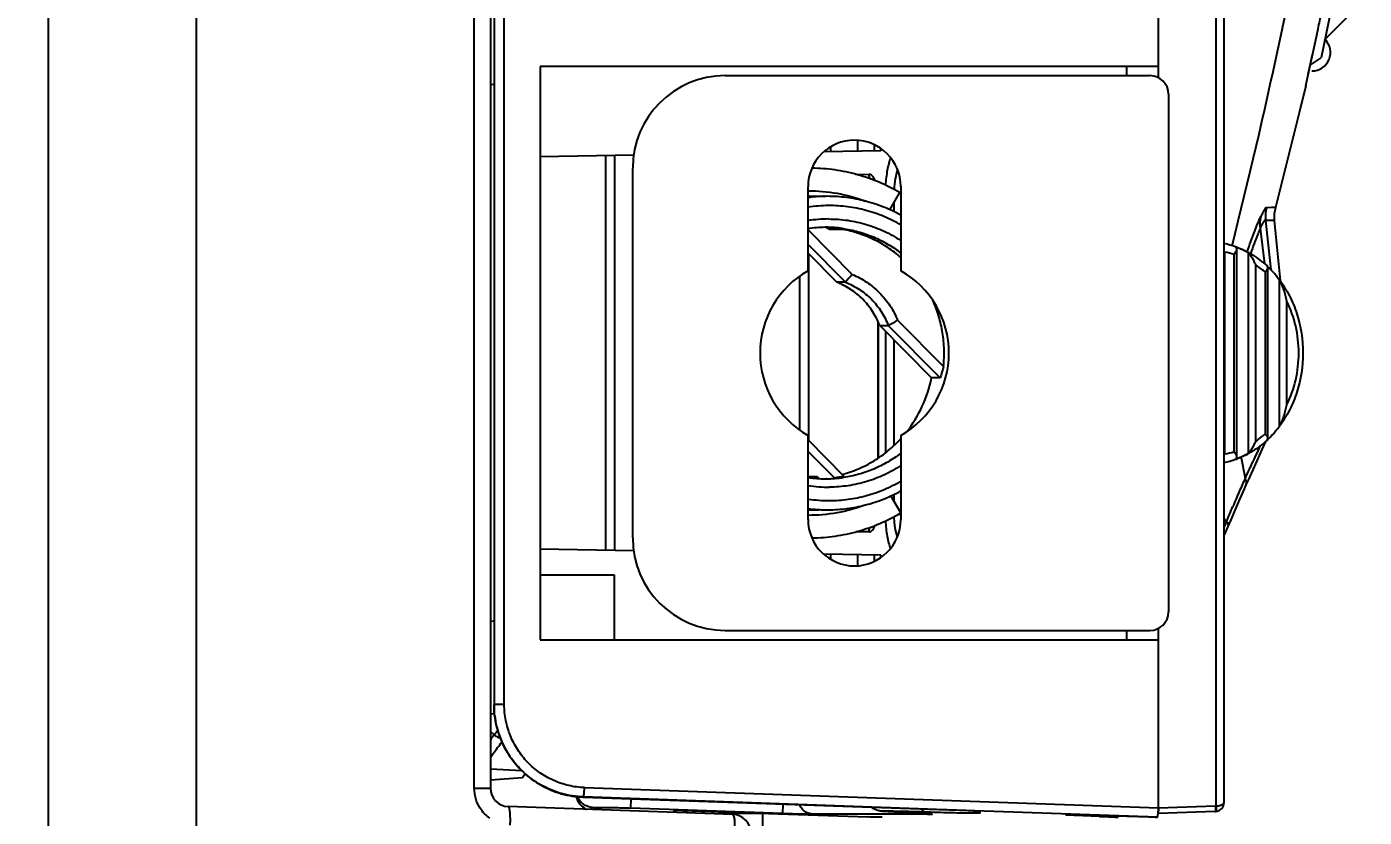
# Model space of a CAD drawing. Header units: millimetres. Extents: x -73584 to -37571, y -61249 to -50748.
# Drawn here: x -48306.7 to -48234.3, y -52777.8 to -52735.1 of the extents above; entities that cross this region are included whole.
import ezdxf

# ---------------------------------------------------------------- set-up
doc = ezdxf.new("R2010")
doc.units = ezdxf.units.MM
doc.header["$LTSCALE"] = 200
doc.header["$PDSIZE"] = -1
doc.layers.add('DIM', color=3, linetype='Continuous')
doc.layers.add('SOLID_1', color=7, linetype='Continuous')
doc.styles.add('TSSD_Dimension', font='tssdeng.shx', dxfattribs={"width": 0.7, "bigfont": 'hztxt.shx'})
doc.dimstyles.new('TSSD_20_20', dxfattribs={"dimtxt": 60, "dimasz": 20, "dimexe": 20, "dimexo": 50, "dimgap": 20, "dimtad": 1, "dimdec": 0, "dimzin": 0, "dimdsep": 46, "dimtxsty": 'TSSD_Dimension', "dimblk": 'ARCHTICK', "dimcen": 0, "dimdle": 20, "dimclrt": 7, "dimadec": 0, "dimazin": 0, "dimtfac": 1, "dimtdec": 0, "dimtix": 1, "dimtmove": 2, "dimatfit": 3, "dimfxl": 1, "dimtolj": 1, "dimtzin": 0, "dimarcsym": 0})

# ---------------------------------------------------------------- blocks, each defined once
blk = doc.blocks.new('5569')
at = {"color": 7, "linetype": 'Continuous'}
for p, q in [((-46074.839, -55187.216), (-46074.839, -54684.316)), ((-46066.839, -55184.216), (-46066.839, -54684.316)), ((-46003.828, -55049.612), (-46005.982, -55060.297)), ((-46051.808, -55099.794), (-46051.808, -55052.739)), ((-46050.939, -55052.739), (-46050.939, -55099.794)), ((-46006.155, -55058.73), (-46006.132, -55058.623)), ((-46006.303, -55059.416), (-46006.155, -55058.73)), ((-46006.687, -55061.183), (-46006.455, -55060.116)), ((-46006.584, -55060.709), (-46006.303, -55059.416)), ((-46006.823, -55061.81), (-46006.584, -55060.709)), ((-46006.58, -55060.694), (-46005.982, -55060.297)), ((-46050.739, -55061.763), (-46050.939, -55061.745)), ((-46008.467, -55068.399), (-46008.944, -55068.406)), ((-46008.465, -55068.399), (-46008.678, -55068.402)), ((-46009.294, -55069.536), (-46009.055, -55071.444)), ((-46008.522, -55069.09), (-46008.997, -55069.091)), ((-46008.997, -55069.09), (-46008.704, -55071.771)), ((-46008.522, -55069.09), (-46008.214, -55072.35)), ((-46009.003, -55081.044), (-46009.194, -55081.478)), ((-46010.333, -55081.846), (-46010.098, -55083.032)), ((-46011.239, -55085.209), (-46011.108, -55085.368)), ((-46011.108, -55085.368), (-46011.239, -55085.672)), ((-46011.108, -55085.368), (-46011.238, -55085.672)), ((-46011.039, -55085.638), (-46011.239, -55086.103)), ((-46011.196, -55086.004), (-46011.239, -55086.103)), ((-46050.739, -55090.77), (-46050.939, -55090.788)), ((-46050.739, -55095.231), (-46050.739, -55095.776)), ((-46050.739, -55095.776), (-46050.939, -55095.794)), ((-46050.725, -55096.917), (-46050.939, -55096.729)), ((-46050.725, -55096.917), (-46050.535, -55096.664)), ((-46050.939, -55098.752), (-46049.231, -55098.846)), ((-46049.053, -55099.02), (-46049.204, -55099.237)), ((-46051.808, -55099.794), (-46050.939, -55099.794)), ((-46049.205, -55099.236), (-46050.939, -55099.367)), ((-46037.821, -55101.218), (-46049.974, -55100.793)), ((-46036.201, -55113.287), (-46036.201, -55101.156))]:
    blk.add_line(p, q, dxfattribs=at)
for points in [[(-46006.823, -55061.81), (-46007.175, -55063.27), (-46008.465, -55068.399)], [(-46008.467, -55068.399), (-46008.524, -55068.74), (-46008.522, -55069.09)], [(-46009.002, -55081.044), (-46009.194, -55081.477), (-46009.542, -55082.253)], [(-46009.541, -55082.252), (-46009.925, -55083.099), (-46010.061, -55083.396)], [(-46010.061, -55083.396), (-46010.212, -55083.73), (-46010.425, -55084.216), (-46010.646, -55084.732), (-46010.878, -55085.278), (-46011.033, -55085.64)]]:
    blk.add_lwpolyline(points, dxfattribs=at)
for centre, radius, start, end in [((-46328.691, -54990.447), 327.797, 345.87098, 349.73282), ((-46006.989, -55068.901), 2.017, 165.79562, 185.40349), ((-46124.685, -55028.071), 127.086, 334.75947, 335.25602), ((-46121.443, -55029.602), 123.501, 334.36546, 334.76044), ((-45972.658, -55100.116), 41.154, 155.47291, 156.58418), ((-45941.097, -55113.845), 75.571, 156.54155, 156.86612), ((-46201.773, -55003.722), 207.411, 336.81863, 337.06182), ((-45856.537, -55149.972), 167.525, 156.86627, 157.01625), ((-45934.985, -55184.507), 145.147, 142.88217, 143.02239), ((-46049.939, -55099.794), 1, 180, 268), ((-46037.839, -55102.218), 1, 0, 88.9997)]:
    blk.add_arc(centre, radius, start, end, dxfattribs=at)
for points, knots in [([(-46006.132, -55058.623), (-46006.069, -55058.333), (-46005.799, -55057.082), (-46005.531, -55055.831), (-46005.325, -55054.87)], [0, 0, 0, 0, 0.231612, 1, 1, 1, 1]), ([(-46008.944, -55068.405), (-46008.964, -55068.406), (-46009.014, -55068.449), (-46009.079, -55068.542), (-46009.165, -55068.696), (-46009.224, -55068.819), (-46009.257, -55068.89)], [0, 0, 0, 0, 0.105327, 0.301417, 0.598739, 1, 1, 1, 1]), ([(-46009.991, -55070.79), (-46009.859, -55070.416), (-46009.628, -55069.777), (-46009.375, -55069.147), (-46009.257, -55068.89)], [0, 0, 0, 0, 0.584772, 1, 1, 1, 1]), ([(-46009.294, -55069.535), (-46009.332, -55069.621), (-46009.519, -55070.065), (-46009.681, -55070.519), (-46009.808, -55070.885)], [0, 0, 0, 0, 0.195069, 1, 1, 1, 1]), ([(-46008.997, -55069.09), (-46009.013, -55069.083), (-46009.05, -55069.099), (-46009.083, -55069.136), (-46009.137, -55069.21), (-46009.208, -55069.344), (-46009.263, -55069.465), (-46009.293, -55069.535)], [0, 0, 0, 0, 0.095832, 0.175569, 0.282535, 0.582962, 1, 1, 1, 1]), ([(-46010.061, -55083.395), (-46010.048, -55083.369), (-46010.015, -55083.247), (-46010.053, -55083.116), (-46010.098, -55083.032)], [0, 0, 0, 0, 0.231501, 1, 1, 1, 1]), ([(-46011.108, -55085.368), (-46011.073, -55085.41), (-46011.02, -55085.495), (-46011.022, -55085.599), (-46011.038, -55085.638)], [0, 0, 0, 0, 0.562735, 1, 1, 1, 1]), ([(-46050.382, -55097.112), (-46050.413, -55097.103), (-46050.537, -55097.055), (-46050.65, -55096.982), (-46050.725, -55096.917)], [0, 0, 0, 0, 0.24679, 1, 1, 1, 1]), ([(-46050.939, -55098.13), (-46050.887, -55098.06), (-46050.677, -55097.779), (-46050.468, -55097.496), (-46050.311, -55097.284)], [0, 0, 0, 0, 0.24771, 1, 1, 1, 1]), ([(-46049.974, -55100.793), (-46049.963, -55100.794), (-46049.942, -55100.823), (-46049.912, -55100.917), (-46049.883, -55101.127), (-46049.872, -55101.434), (-46049.874, -55101.67), (-46049.878, -55101.793)], [0, 0, 0, 0, 0.029803, 0.089425, 0.306856, 0.637343, 1, 1, 1, 1]), ([(-46037.708, -55102.218), (-46037.704, -55102.09), (-46037.703, -55101.854), (-46037.712, -55101.548), (-46037.739, -55101.34), (-46037.783, -55101.246), (-46037.81, -55101.218), (-46037.821, -55101.218)], [0, 0, 0, 0, 0.371429, 0.687647, 0.902486, 0.965881, 1, 1, 1, 1])]:
    blk.add_open_spline(points, degree=3, knots=knots, dxfattribs=at)
for points in [[(-46009.257, -55068.89), (-46009.306, -55069.1), (-46009.319, -55069.321), (-46009.293, -55069.535)], [(-46051.492, -55100.873), (-46051.695, -55100.558), (-46051.805, -55100.169), (-46051.808, -55099.794)], [(-46050.964, -55101.426), (-46051.172, -55101.279), (-46051.354, -55101.087), (-46051.492, -55100.873)]]:
    blk.add_open_spline(points, degree=3, dxfattribs=at)
at = {"layer": 'SOLID_1', "color": 7, "linetype": 'Continuous'}
for p, q in [((-46014.793, -55061.37), (-46014.793, -55051.667)), ((-46011.686, -55051.777), (-46011.686, -55100.755)), ((-46011.239, -55100.554), (-46011.239, -55051.979)), ((-46003.657, -55057.181), (-46005.779, -55059.302)), ((-46050.739, -55057.259), (-46050.739, -55095.274)), ((-46050.186, -55095.268), (-46050.186, -55057.264)), ((-46014.793, -55060.766), (-46048.239, -55060.766)), ((-46048.239, -55060.766), (-46048.239, -55091.766)), ((-46016.527, -55060.766), (-46016.527, -55061.266)), ((-46038.236, -55061.266), (-46015.249, -55061.266)), ((-46014.248, -55062.266), (-46014.235, -55062.266)), ((-46014.248, -55062.266), (-46014.248, -55090.267)), ((-46014.235, -55090.266), (-46014.235, -55062.266)), ((-46032.541, -55065.127), (-46032.541, -55065.379)), ((-46031.064, -55065.353), (-46031.064, -55064.768)), ((-46030.168, -55065.001), (-46030.168, -55065.338)), ((-46043.18, -55065.565), (-46048.239, -55065.653)), ((-46044.703, -55065.591), (-46044.703, -55086.942)), ((-46044.203, -55086.95), (-46044.203, -55065.583)), ((-46029.819, -55065.331), (-46032.899, -55065.385)), ((-46029.819, -55065.331), (-46029.819, -55065.198)), ((-46043.236, -55086.266), (-46043.236, -55066.266)), ((-46031.16, -55066.603), (-46030.451, -55066.6)), ((-46033.749, -55071.817), (-46033.749, -55067.267)), ((-46028.729, -55067.267), (-46028.729, -55071.816)), ((-46033.663, -55067.792), (-46033.636, -55067.792)), ((-46033.489, -55067.792), (-46033.463, -55067.792)), ((-46033.489, -55067.792), (-46033.485, -55067.814)), ((-46032.699, -55067.792), (-46032.725, -55067.792)), ((-46029.317, -55068.522), (-46028.791, -55067.591)), ((-46028.729, -55067.592), (-46028.791, -55067.593)), ((-46029.095, -55068.628), (-46029.095, -55068.129)), ((-46032.818, -55069.467), (-46032.779, -55069.467)), ((-46032.818, -55069.468), (-46032.8, -55069.467)), ((-46032.609, -55069.566), (-46032.752, -55069.469)), ((-46033.749, -55069.602), (-46031.36, -55072.012)), ((-46032.609, -55069.566), (-46031.879, -55069.564)), ((-46031.722, -55072.439), (-46033.749, -55070.394)), ((-46033.749, -55070.865), (-46032.189, -55072.439)), ((-46033.703, -55081.013), (-46033.703, -55070.911)), ((-46011.208, -55081.718), (-46011.208, -55070.815)), ((-46010.704, -55070.93), (-46010.704, -55081.603)), ((-46010.567, -55070.641), (-46010.567, -55081.892)), ((-46009.944, -55070.826), (-46009.944, -55081.707)), ((-46009.529, -55081.041), (-46009.529, -55071.492)), ((-46008.888, -55071.649), (-46008.888, -55080.884)), ((-46008.858, -55071.614), (-46008.85, -55071.621)), ((-46008.858, -55071.614), (-46008.85, -55071.621)), ((-46034.203, -55072.106), (-46034.203, -55080.428)), ((-46009.025, -55071.889), (-46009.025, -55080.644)), ((-46008.265, -55072.281), (-46008.265, -55080.252)), ((-46008.255, -55072.294), (-46008.265, -55072.281)), ((-46031.722, -55072.439), (-46032.189, -55072.439)), ((-46007.85, -55079.074), (-46007.85, -55073.459)), ((-46029.958, -55081.948), (-46029.958, -55074.58)), ((-46028.901, -55074.493), (-46026.422, -55076.994)), ((-46029.929, -55081.927), (-46029.929, -55074.648)), ((-46029.874, -55074.775), (-46029.406, -55074.775)), ((-46029.874, -55074.775), (-46027.069, -55077.606)), ((-46029.568, -55075.083), (-46029.568, -55081.667)), ((-46026.602, -55077.606), (-46029.406, -55074.775)), ((-46029.095, -55081.26), (-46029.095, -55075.561)), ((-46026.602, -55077.606), (-46027.069, -55077.606)), ((-46008.265, -55080.252), (-46008.255, -55080.24)), ((-46033.749, -55085.267), (-46033.749, -55080.718)), ((-46033.749, -55080.967), (-46031.808, -55082.926)), ((-46028.729, -55080.718), (-46028.729, -55085.267)), ((-46032.323, -55083.023), (-46033.749, -55081.585)), ((-46033.231, -55082.968), (-46033.749, -55082.969)), ((-46033.231, -55082.968), (-46033.145, -55083.054)), ((-46032.758, -55083.067), (-46032.779, -55083.067)), ((-46031.916, -55082.963), (-46031.838, -55082.963)), ((-46028.737, -55084.912), (-46029.266, -55083.989)), ((-46029.095, -55084.288), (-46029.095, -55083.906)), ((-46033.436, -55084.742), (-46033.433, -55084.724)), ((-46033.436, -55084.742), (-46033.463, -55084.742)), ((-46032.699, -55084.742), (-46032.672, -55084.742)), ((-46028.873, -55084.986), (-46028.729, -55084.988)), ((-46030.451, -55085.933), (-46031.163, -55085.931)), ((-46030.451, -55085.934), (-46031.148, -55085.932)), ((-46043.18, -55086.968), (-46048.239, -55086.88)), ((-46029.819, -55087.201), (-46032.9, -55087.148)), ((-46032.541, -55087.154), (-46032.541, -55087.408)), ((-46031.064, -55087.766), (-46031.064, -55087.18)), ((-46030.168, -55087.195), (-46030.168, -55087.532)), ((-46029.819, -55087.336), (-46029.819, -55087.201)), ((-46048.239, -55088.266), (-46044.239, -55088.266)), ((-46044.239, -55088.266), (-46044.239, -55091.766)), ((-46014.235, -55090.266), (-46014.248, -55090.266)), ((-46014.793, -55100.866), (-46014.793, -55091.162)), ((-46048.239, -55091.766), (-46014.793, -55091.766)), ((-46038.236, -55091.266), (-46015.249, -55091.266)), ((-46016.527, -55091.266), (-46016.527, -55091.766)), ((-46050.186, -55095.268), (-46050.739, -55095.268)), ((-46045.843, -55099.767), (-46014.793, -55100.863)), ((-46045.913, -55100.275), (-46045.913, -55100.264)), ((-46037.798, -55100.553), (-46045.913, -55100.267)), ((-46045.913, -55100.277), (-46026.137, -55100.975)), ((-46043.345, -55100.87), (-46043.328, -55100.369)), ((-46026.29, -55100.959), (-46037.798, -55100.553)), ((-46035.13, -55101.157), (-46043.345, -55100.87)), ((-46041.01, -55100.99), (-46037.51, -55101.111)), ((-46041.01, -55100.99), (-46041.01, -55101.106)), ((-46040.31, -55101.096), (-46040.31, -55101.014)), ((-46039.535, -55101.11), (-46039.535, -55101.158)), ((-46038.552, -55101.192), (-46038.552, -55101.128)), ((-46037.911, -55101.143), (-46037.911, -55101.165)), ((-46035.96, -55101.164), (-46037.659, -55101.164)), ((-46037.51, -55101.111), (-46030.508, -55101.352)), ((-46035.113, -55100.658), (-46035.13, -55101.157)), ((-46030.234, -55101.203), (-46030.244, -55101.203)), ((-46029.523, -55101.06), (-46029.61, -55101.054)), ((-46029.421, -55101.067), (-46029.523, -55101.06)), ((-46029.302, -55101.074), (-46029.421, -55101.067)), ((-46029.167, -55101.082), (-46029.302, -55101.074)), ((-46028.933, -55101.095), (-46029.167, -55101.082)), ((-46028.662, -55101.108), (-46028.933, -55101.095)), ((-46028.359, -55101.123), (-46028.662, -55101.108)), ((-46027.9, -55101.143), (-46028.359, -55101.123)), ((-46028.125, -55101.208), (-46028.23, -55101.208)), ((-46028.119, -55101.133), (-46028.127, -55101.133)), ((-46027.285, -55101.21), (-46028.125, -55101.208)), ((-46027.758, -55101.15), (-46027.9, -55101.143)), ((-46027.63, -55101.156), (-46027.758, -55101.15)), ((-46027.517, -55101.162), (-46027.63, -55101.156)), ((-46027.42, -55101.168), (-46027.517, -55101.162)), ((-46027.337, -55101.173), (-46027.42, -55101.168)), ((-46027.269, -55101.178), (-46027.337, -55101.173)), ((-46027.217, -55101.182), (-46027.269, -55101.178)), ((-46027.17, -55101.186), (-46027.163, -55101.187)), ((-46014.856, -55101.363), (-46026.29, -55100.959)), ((-46026.29, -55100.969), (-46026.29, -55100.969)), ((-46026.245, -55100.971), (-46026.29, -55100.969)), ((-46026.099, -55100.976), (-46026.245, -55100.971)), ((-46025.739, -55100.989), (-46026.137, -55100.975)), ((-46025.965, -55100.981), (-46026.099, -55100.976)), ((-46025.898, -55100.983), (-46025.965, -55100.981)), ((-46025.388, -55101.002), (-46025.739, -55100.989)), ((-46025.09, -55101.014), (-46025.388, -55101.002)), ((-46024.851, -55101.024), (-46025.09, -55101.014)), ((-46025.034, -55101.134), (-46025.028, -55101.134)), ((-46024.67, -55101.032), (-46024.851, -55101.024)), ((-46024.565, -55101.037), (-46024.67, -55101.032)), ((-46024.522, -55101.039), (-46024.565, -55101.037)), ((-46024.503, -55101.04), (-46024.522, -55101.039)), ((-46024.492, -55101.041), (-46024.503, -55101.04)), ((-46024.43, -55101.13), (-46024.43, -55101.046)), ((-46019.795, -55101.199), (-46015.942, -55101.334)), ((-46019.795, -55101.199), (-46019.795, -55101.256)), ((-46017.974, -55101.32), (-46019.795, -55101.256)), ((-46017.974, -55101.263), (-46017.974, -55101.32)), ((-46016.992, -55101.364), (-46016.992, -55101.297)), ((-46014.969, -55101.363), (-46014.856, -55101.363)), ((-46011.721, -55101.056), (-46014.806, -55101.165)), ((-46014.793, -55100.866), (-46011.7, -55100.756))]:
    blk.add_line(p, q, dxfattribs=at)
for points in [[(-46029.61, -55101.054), (-46029.648, -55101.051), (-46029.684, -55101.048), (-46029.717, -55101.045), (-46029.748, -55101.041), (-46029.778, -55101.038), (-46029.809, -55101.034), (-46029.84, -55101.03), (-46029.876, -55101.024), (-46029.92, -55101.015), (-46029.972, -55101.002), (-46030.039, -55100.982), (-46030.113, -55100.953), (-46030.192, -55100.914), (-46030.273, -55100.865), (-46030.323, -55100.827)], [(-46027.163, -55101.187), (-46027.169, -55101.186), (-46027.18, -55101.185), (-46027.196, -55101.183), (-46027.217, -55101.182)], [(-46024.493, -55101.041), (-46024.491, -55101.041), (-46024.492, -55101.041)]]:
    blk.add_lwpolyline(points, dxfattribs=at)
for centre, radius, start, end in [((-46006.486, -55060.009), 1, 270, 44.98673), ((-46038.236, -55066.266), 5, 90, 180), ((-46015.249, -55062.267), 1, 0.01225, 90.00585), ((-46031.239, -55067.267), 2.51, 0, 180), ((-46033.636, -55075.994), 8.202, 90.18356, 90.78479), ((-46032.698, -55076.024), 8.231, 91.21383, 97.33752), ((-46033.471, -55075.484), 7.692, 91.39852, 92.07415), ((-46033.466, -55075.659), 7.867, 91.24016, 91.40134), ((-46033.464, -55075.785), 7.992, 90.1808, 91.23898), ((-46033.464, -55076.366), 8.574, 88.02372, 89.99224), ((-46032.872, -55076.372), 8.58, 90.00407, 90.17965), ((-46032.699, -55075.995), 8.203, 90.18368, 91.21212), ((-46032.611, -55076.034), 7.741, 90.18648, 98.44823), ((-46032.611, -55076.056), 7.039, 90.18739, 99.30254), ((-46032.779, -55076.072), 6.605, 90.34515, 98.44825), ((-46032.905, -55075.791), 6.324, 88.85753, 89.04302), ((-46032.78, -55076.072), 6.605, 82.12954, 89.99443), ((-46032.904, -55075.727), 6.26, 88.60643, 88.85766), ((-46033.079, -55076.055), 6.588, 79.5333, 80.19628), ((-46012.108, -55074.747), 4.482, 70.52935, 78.80169), ((-46012.673, -55071.672), 1.697, 30.31855, 32.2798), ((-46011.834, -55074.737), 3.972, 73.46358, 80.92042), ((-46012.029, -55074.711), 4.409, 70.2427, 71.289), ((-46012.142, -55074.851), 4.592, 69.45458, 70.56665), ((-46012.076, -55074.83), 4.536, 62.49143, 70.19933), ((-46012.121, -55074.919), 4.636, 61.98937, 62.50683), ((-46012.475, -55075.409), 5.243, 46.35497, 47.54108), ((-46012.557, -55075.486), 5.355, 46.31311, 47.20774), ((-46012.569, -55075.505), 5.377, 42.59418, 46.34014), ((-46012.619, -55075.551), 5.445, 42.58996, 46.19612), ((-46031.238, -55076.267), 5.11, 119.42741, 240.57259), ((-45992.192, -55105.629), 51.616, 139.36069, 139.98222), ((-46031.238, -55076.267), 5.11, 299.41224, 60.58776), ((-46012.682, -55075.609), 5.53, 39.62072, 42.59249), ((-46012.774, -55075.686), 5.65, 37.91042, 39.62493), ((-46012.826, -55075.727), 5.717, 37.06149, 37.91207), ((-46056.907, -55024.974), 56.89, 298.90784, 299.491), ((-46012.713, -55076.896), 5.572, 317.41217, 322.97309), ((-46012.485, -55077.113), 5.257, 312.46041, 314.25488), ((-46012.557, -55077.046), 5.356, 312.77535, 313.72724), ((-46012.636, -55076.965), 5.469, 313.73984, 317.40165), ((-46012.578, -55077.019), 5.389, 314.26336, 317.40399), ((-46012.679, -55080.857), 1.705, 327.72962, 329.68215), ((-46011.831, -55077.812), 3.955, 279.06382, 286.55218), ((-46012.065, -55077.728), 4.509, 290.29618, 297.52211), ((-46012.121, -55077.614), 4.636, 297.4826, 298.01064), ((-46012.115, -55077.76), 4.509, 281.22294, 289.41488), ((-46012.142, -55077.682), 4.591, 289.40271, 290.54494), ((-46012.032, -55077.816), 4.415, 288.71165, 290.28492), ((-46032.779, -55076.463), 6.604, 261.55339, 269.73861), ((-46032.779, -55076.492), 6.575, 269.74231, 269.99934), ((-46032.904, -55076.725), 6.342, 271.13335, 271.32928), ((-46032.78, -55076.462), 6.605, 270.18915, 278.23877), ((-46033.081, -55076.464), 6.603, 276.59857, 280.1701), ((-46032.611, -55076.479), 7.038, 260.6957, 270.18015), ((-46032.611, -55076.499), 7.744, 261.55189, 270.17921), ((-46032.698, -55076.513), 8.23, 262.66352, 269.99582), ((-46033.464, -55076.863), 7.879, 267.9254, 270.00745), ((-46033.636, -55076.536), 8.206, 269.21466, 269.99943), ((-46031.239, -55085.267), 2.51, 180, 0), ((-46033.468, -55076.064), 8.678, 270.20716, 271.953), ((-46038.236, -55086.266), 5, 180, 270), ((-46015.249, -55090.266), 1, 269.99375, 359.98815), ((-46045.735, -55095.279), 5.001, 187.00612, 188.43496), ((-46045.823, -55095.292), 4.915, 188.43891, 189.85692), ((-46045.803, -55095.288), 4.935, 189.85728, 191.71203), ((-46045.771, -55095.281), 4.968, 191.71474, 195.6082), ((-46045.746, -55095.275), 4.994, 195.60628, 196.86736), ((-46045.721, -55095.267), 5.02, 196.87051, 201.30829), ((-46045.706, -55095.261), 5.036, 201.30661, 201.95795), ((-46045.686, -55095.252), 5.057, 201.96596, 211.05722), ((-46045.705, -55095.263), 5.036, 211.06317, 213.29684), ((-46045.31, -55100.035), 1, 192.07724, 245.38816), ((-46011.739, -55100.556), 0.501, 276.06611, 0.10478), ((-46024.396, -55100.136), 0.995, 243.51086, 259.18211), ((-46024.394, -55100.086), 1.003, 250.03456, 259.17038), ((-46024.394, -55100.041), 1.005, 258.92485, 267.95187), ((-46024.394, -55100.089), 1, 259.15229, 267.9601), ((-46024.394, -55100.132), 0.999, 259.12058, 267.96917), ((-46018.065, -55100.889), 3.271, 356.52892, 357.81267), ((-46018.715, -55100.863), 3.922, 357.79247, 359.99446), ((-46017.342, -55100.866), 2.549, 359.73812, 0.00011), ((-46011.739, -55100.556), 0.5, 272.01162, 276.01031), ((-46011.707, -55100.557), 0.2, 272.02823, 276.02672)]:
    blk.add_arc(centre, radius, start, end, dxfattribs=at)
at = {"layer": 'SOLID_1', "color": 7, "linetype": 'Continuous', "extrusion": (0, 0, -1)}
for centre, major_axis, ratio, start_param, end_param in [((-46033.819, -55076.267), (-7.127, -2.997), 0.856387, -2.57799, -2.486984), ((-46033.146, -55083.141), (-1.499, 1.49), 0.087216, -1.402567, -1.367346), ((-46033.819, -55076.267), (-2.704, 6.429), 0.819934, -3.013957, -2.922951)]:
    blk.add_ellipse(centre, major_axis=major_axis, ratio=ratio, start_param=start_param, end_param=end_param, dxfattribs=at)
at = {"layer": 'SOLID_1', "color": 7, "linetype": 'Continuous'}
for points, knots in [([(-46029.283, -55065.699), (-46029.321, -55065.801), (-46029.389, -55066.022), (-46029.498, -55066.519), (-46029.542, -55066.918), (-46029.557, -55067.195)], [0, 0, 0, 0, 0.213206, 0.454899, 1, 1, 1, 1]), ([(-46028.791, -55067.591), (-46029.15, -55067.382), (-46029.896, -55067.01), (-46031.074, -55066.598), (-46032.295, -55066.341), (-46033.124, -55066.275), (-46033.538, -55066.268)], [0, 0, 0, 0, 0.250416, 0.500491, 0.750313, 1, 1, 1, 1]), ([(-46030.112, -55066.952), (-46030.123, -55066.925), (-46030.145, -55066.874), (-46030.189, -55066.793), (-46030.241, -55066.717), (-46030.307, -55066.651), (-46030.377, -55066.61), (-46030.427, -55066.6), (-46030.451, -55066.6)], [0, 0, 0, 0, 0.169958, 0.325802, 0.532793, 0.709601, 0.861786, 1, 1, 1, 1]), ([(-46030.386, -55066.852), (-46030.397, -55066.832), (-46030.433, -55066.753), (-46030.451, -55066.665), (-46030.451, -55066.6)], [0, 0, 0, 0, 0.259382, 1, 1, 1, 1]), ([(-46028.906, -55066.344), (-46028.961, -55066.509), (-46029.046, -55066.869), (-46029.084, -55067.236), (-46029.091, -55067.43)], [0, 0, 0, 0, 0.472079, 1, 1, 1, 1]), ([(-46033.749, -55067.492), (-46033.224, -55067.489), (-46032.17, -55067.579), (-46031.151, -55067.862), (-46030.66, -55068.049)], [0, 0, 0, 0, 0.499765, 1, 1, 1, 1]), ([(-46032.899, -55067.792), (-46032.97, -55067.792), (-46033.254, -55067.797), (-46033.537, -55067.815), (-46033.749, -55067.835)], [0, 0, 0, 0, 0.251258, 1, 1, 1, 1]), ([(-46028.727, -55068.813), (-46029.03, -55068.647), (-46029.657, -55068.352), (-46030.644, -55068.03), (-46031.663, -55067.836), (-46032.354, -55067.792), (-46032.699, -55067.792)], [0, 0, 0, 0, 0.250387, 0.500444, 0.750284, 1, 1, 1, 1]), ([(-46028.727, -55069.336), (-46029.022, -55069.165), (-46029.636, -55068.862), (-46030.608, -55068.533), (-46031.614, -55068.334), (-46032.296, -55068.291), (-46032.637, -55068.292)], [0, 0, 0, 0, 0.25042, 0.500482, 0.750313, 1, 1, 1, 1]), ([(-46031.879, -55069.564), (-46031.933, -55069.552), (-46032.055, -55069.529), (-46032.345, -55069.488), (-46032.583, -55069.473), (-46032.752, -55069.469)], [0, 0, 0, 0, 0.188679, 0.423856, 1, 1, 1, 1]), ([(-46032.634, -55069.017), (-46032.29, -55069.016), (-46031.601, -55069.064), (-46030.59, -55069.288), (-46029.62, -55069.656), (-46029.016, -55069.994), (-46028.728, -55070.184)], [0, 0, 0, 0, 0.249627, 0.499409, 0.749494, 1, 1, 1, 1]), ([(-46031.875, -55069.529), (-46031.591, -55069.569), (-46031.026, -55069.685), (-46030.209, -55069.968), (-46029.434, -55070.355), (-46028.955, -55070.678), (-46028.726, -55070.854)], [0, 0, 0, 0, 0.249539, 0.499311, 0.749443, 1, 1, 1, 1]), ([(-46028.727, -55071.1), (-46028.951, -55070.906), (-46029.423, -55070.547), (-46030.196, -55070.108), (-46031.019, -55069.777), (-46031.592, -55069.63), (-46031.882, -55069.577)], [0, 0, 0, 0, 0.250615, 0.500767, 0.750522, 1, 1, 1, 1]), ([(-46010.567, -55070.641), (-46010.567, -55070.663), (-46010.576, -55070.711), (-46010.618, -55070.811), (-46010.667, -55070.882), (-46010.704, -55070.93)], [0, 0, 0, 0, 0.20821, 0.446183, 1, 1, 1, 1]), ([(-46010.615, -55070.535), (-46010.6, -55070.548), (-46010.574, -55070.581), (-46010.567, -55070.621), (-46010.567, -55070.641)], [0, 0, 0, 0, 0.505789, 1, 1, 1, 1]), ([(-46010.531, -55070.552), (-46010.24, -55070.661), (-46009.673, -55070.942), (-46009.17, -55071.326), (-46008.936, -55071.541)], [0, 0, 0, 0, 0.494578, 1, 1, 1, 1]), ([(-46009.529, -55071.492), (-46009.554, -55071.429), (-46009.611, -55071.305), (-46009.71, -55071.125), (-46009.803, -55070.985), (-46009.883, -55070.887), (-46009.923, -55070.844), (-46009.944, -55070.826)], [0, 0, 0, 0, 0.257383, 0.518712, 0.776877, 0.897785, 1, 1, 1, 1]), ([(-46009.025, -55071.889), (-46009.065, -55071.852), (-46009.226, -55071.712), (-46009.396, -55071.582), (-46009.529, -55071.492)], [0, 0, 0, 0, 0.252185, 1, 1, 1, 1]), ([(-46008.888, -55071.649), (-46008.888, -55071.689), (-46008.927, -55071.781), (-46008.988, -55071.851), (-46009.025, -55071.889)], [0, 0, 0, 0, 0.435266, 1, 1, 1, 1]), ([(-46008.92, -55071.56), (-46008.91, -55071.573), (-46008.893, -55071.601), (-46008.888, -55071.633), (-46008.888, -55071.649)], [0, 0, 0, 0, 0.513239, 1, 1, 1, 1]), ([(-46031.36, -55072.012), (-46031.086, -55072.126), (-46030.558, -55072.411), (-46029.866, -55072.984), (-46029.297, -55073.684), (-46029.015, -55074.216), (-46028.901, -55074.493)], [0, 0, 0, 0, 0.248945, 0.498564, 0.748929, 1, 1, 1, 1]), ([(-46008.255, -55072.294), (-46008.048, -55072.569), (-46007.678, -55073.163), (-46007.139, -55074.474), (-46006.864, -55076.266), (-46007.139, -55078.059), (-46007.678, -55079.37), (-46008.048, -55079.964), (-46008.255, -55080.239)], [0, 0, 0, 0, 0.121908, 0.246506, 0.500002, 0.753498, 0.878094, 1, 1, 1, 1]), ([(-46007.85, -55073.459), (-46007.87, -55073.356), (-46007.916, -55073.151), (-46007.989, -55072.899), (-46008.058, -55072.7), (-46008.115, -55072.555), (-46008.169, -55072.438), (-46008.216, -55072.351), (-46008.241, -55072.312), (-46008.255, -55072.294)], [0, 0, 0, 0, 0.253307, 0.507687, 0.635011, 0.761758, 0.88604, 0.94566, 1, 1, 1, 1]), ([(-46029.874, -55074.775), (-46029.975, -55074.511), (-46030.233, -55074.003), (-46030.767, -55073.339), (-46031.424, -55072.8), (-46031.928, -55072.54), (-46032.189, -55072.439)], [0, 0, 0, 0, 0.251128, 0.501514, 0.75111, 1, 1, 1, 1]), ([(-46031.722, -55072.439), (-46031.461, -55072.54), (-46030.957, -55072.8), (-46030.3, -55073.339), (-46029.766, -55074.003), (-46029.508, -55074.511), (-46029.406, -55074.775)], [0, 0, 0, 0, 0.24889, 0.498486, 0.748872, 1, 1, 1, 1]), ([(-46026.422, -55076.994), (-46026.39, -55076.691), (-46026.366, -55076.08), (-46026.451, -55075.168), (-46026.656, -55074.276), (-46026.871, -55073.704), (-46026.996, -55073.427)], [0, 0, 0, 0, 0.250171, 0.500317, 0.7503, 1, 1, 1, 1]), ([(-46007.85, -55079.074), (-46007.421, -55078.214), (-46006.984, -55076.266), (-46007.421, -55074.318), (-46007.85, -55073.459)], [0, 0, 0, 0, 0.5, 1, 1, 1, 1]), ([(-46028.409, -55080.52), (-46028.076, -55080.098), (-46027.508, -55079.17), (-46027.173, -55078.134), (-46027.069, -55077.606)], [0, 0, 0, 0, 0.499304, 1, 1, 1, 1]), ([(-46008.217, -55080.182), (-46008.193, -55080.142), (-46008.15, -55080.056), (-46008.073, -55079.878), (-46007.992, -55079.646), (-46007.912, -55079.362), (-46007.869, -55079.17), (-46007.85, -55079.074)], [0, 0, 0, 0, 0.119962, 0.244637, 0.496824, 0.748928, 1, 1, 1, 1]), ([(-46008.255, -55080.239), (-46008.252, -55080.235), (-46008.238, -55080.216), (-46008.226, -55080.197), (-46008.217, -55080.182)], [0, 0, 0, 0, 0.233423, 1, 1, 1, 1]), ([(-46031.9, -55082.835), (-46031.598, -55082.753), (-46031.004, -55082.545), (-46030.165, -55082.11), (-46029.395, -55081.56), (-46028.938, -55081.125), (-46028.725, -55080.892)], [0, 0, 0, 0, 0.249378, 0.499084, 0.749281, 1, 1, 1, 1]), ([(-46008.936, -55080.992), (-46009.17, -55081.207), (-46009.673, -55081.591), (-46010.24, -55081.872), (-46010.531, -55081.981)], [0, 0, 0, 0, 0.505422, 1, 1, 1, 1]), ([(-46009.944, -55081.707), (-46009.923, -55081.689), (-46009.883, -55081.646), (-46009.803, -55081.548), (-46009.71, -55081.407), (-46009.611, -55081.228), (-46009.554, -55081.104), (-46009.529, -55081.041)], [0, 0, 0, 0, 0.102205, 0.223121, 0.481381, 0.742678, 1, 1, 1, 1]), ([(-46009.529, -55081.041), (-46009.485, -55081.012), (-46009.31, -55080.888), (-46009.144, -55080.752), (-46009.025, -55080.644)], [0, 0, 0, 0, 0.247992, 1, 1, 1, 1]), ([(-46009.025, -55080.644), (-46008.988, -55080.682), (-46008.927, -55080.752), (-46008.888, -55080.844), (-46008.888, -55080.884)], [0, 0, 0, 0, 0.564638, 1, 1, 1, 1]), ([(-46008.888, -55080.884), (-46008.888, -55080.9), (-46008.894, -55080.933), (-46008.911, -55080.961), (-46008.921, -55080.975)], [0, 0, 0, 0, 0.486213, 1, 1, 1, 1]), ([(-46028.726, -55081.68), (-46028.952, -55081.854), (-46029.425, -55082.174), (-46030.189, -55082.558), (-46030.995, -55082.84), (-46031.553, -55082.958), (-46031.833, -55082.999)], [0, 0, 0, 0, 0.250552, 0.500685, 0.750459, 1, 1, 1, 1]), ([(-46010.704, -55081.603), (-46010.667, -55081.651), (-46010.618, -55081.722), (-46010.576, -55081.822), (-46010.567, -55081.87), (-46010.567, -55081.892)], [0, 0, 0, 0, 0.553737, 0.791732, 1, 1, 1, 1]), ([(-46028.729, -55082.351), (-46029.014, -55082.539), (-46029.611, -55082.873), (-46030.569, -55083.24), (-46031.568, -55083.464), (-46032.249, -55083.516), (-46032.589, -55083.517)], [0, 0, 0, 0, 0.250504, 0.50059, 0.750375, 1, 1, 1, 1]), ([(-46010.567, -55081.892), (-46010.567, -55081.912), (-46010.574, -55081.952), (-46010.6, -55081.985), (-46010.615, -55081.998)], [0, 0, 0, 0, 0.49425, 1, 1, 1, 1]), ([(-46032.757, -55083.065), (-46032.579, -55083.061), (-46032.328, -55083.045), (-46032.023, -55083.001), (-46031.894, -55082.976), (-46031.838, -55082.963)], [0, 0, 0, 0, 0.57689, 0.812257, 1, 1, 1, 1]), ([(-46032.587, -55084.242), (-46032.251, -55084.241), (-46031.577, -55084.195), (-46030.585, -55083.995), (-46029.625, -55083.667), (-46029.019, -55083.367), (-46028.727, -55083.198)], [0, 0, 0, 0, 0.249685, 0.499518, 0.749582, 1, 1, 1, 1]), ([(-46032.672, -55084.742), (-46032.33, -55084.741), (-46031.644, -55084.696), (-46030.632, -55084.5), (-46029.651, -55084.18), (-46029.028, -55083.887), (-46028.727, -55083.721)], [0, 0, 0, 0, 0.249709, 0.499554, 0.749612, 1, 1, 1, 1]), ([(-46030.656, -55084.484), (-46031.148, -55084.671), (-46032.168, -55084.955), (-46033.223, -55085.046), (-46033.749, -55085.042)], [0, 0, 0, 0, 0.500236, 1, 1, 1, 1]), ([(-46033.749, -55084.699), (-46033.678, -55084.706), (-46033.387, -55084.73), (-46033.094, -55084.742), (-46032.872, -55084.742)], [0, 0, 0, 0, 0.243784, 1, 1, 1, 1]), ([(-46033.538, -55086.266), (-46033.119, -55086.259), (-46032.279, -55086.192), (-46031.044, -55085.928), (-46029.852, -55085.507), (-46029.1, -55085.126), (-46028.737, -55084.912)], [0, 0, 0, 0, 0.24968, 0.499498, 0.749574, 1, 1, 1, 1]), ([(-46029.56, -55085.34), (-46029.546, -55085.618), (-46029.504, -55086.02), (-46029.398, -55086.522), (-46029.332, -55086.747), (-46029.295, -55086.85)], [0, 0, 0, 0, 0.543391, 0.785548, 1, 1, 1, 1]), ([(-46028.915, -55086.209), (-46028.969, -55086.041), (-46029.029, -55085.772), (-46029.077, -55085.402), (-46029.09, -55085.205), (-46029.093, -55085.105)], [0, 0, 0, 0, 0.473176, 0.732443, 1, 1, 1, 1]), ([(-46030.451, -55085.933), (-46030.419, -55085.933), (-46030.349, -55085.914), (-46030.258, -55085.84), (-46030.177, -55085.725), (-46030.133, -55085.633), (-46030.112, -55085.582)], [0, 0, 0, 0, 0.186574, 0.404818, 0.673982, 1, 1, 1, 1]), ([(-46030.451, -55085.934), (-46030.451, -55085.913), (-46030.445, -55085.827), (-46030.418, -55085.743), (-46030.388, -55085.684)], [0, 0, 0, 0, 0.238821, 1, 1, 1, 1]), ([(-46049.909, -55098.024), (-46050.174, -55097.62), (-46050.591, -55096.73), (-46050.739, -55095.756), (-46050.739, -55095.27)], [0, 0, 0, 0, 0.498372, 1, 1, 1, 1]), ([(-46045.843, -55099.767), (-46046.13, -55099.757), (-46046.702, -55099.68), (-46047.523, -55099.404), (-46048.278, -55098.98), (-46048.94, -55098.419), (-46049.478, -55097.738), (-46049.878, -55096.967), (-46050.128, -55096.134), (-46050.186, -55095.557), (-46050.186, -55095.268)], [0, 0, 0, 0, 0.124652, 0.249369, 0.374187, 0.499127, 0.624202, 0.749398, 0.874678, 1, 1, 1, 1]), ([(-46049.914, -55098.028), (-46049.696, -55098.359), (-46049.179, -55098.974), (-46048.209, -55099.68), (-46047.101, -55100.139), (-46046.31, -55100.263), (-46045.913, -55100.277)], [0, 0, 0, 0, 0.250353, 0.500591, 0.749627, 1, 1, 1, 1]), ([(-46045.913, -55100.267), (-46046.308, -55100.253), (-46047.098, -55100.126), (-46048.204, -55099.668), (-46049.015, -55099.082), (-46049.563, -55098.508), (-46049.8, -55098.19), (-46049.909, -55098.024)], [0, 0, 0, 0, 0.249755, 0.499784, 0.749738, 0.87484, 1, 1, 1, 1]), ([(-46045.913, -55100.267), (-46045.909, -55100.267), (-46045.899, -55100.253), (-46045.891, -55100.226), (-46045.88, -55100.179), (-46045.87, -55100.116), (-46045.861, -55100.037), (-46045.85, -55099.92), (-46045.846, -55099.828), (-46045.843, -55099.767)], [0, 0, 0, 0, 0.02529, 0.081519, 0.174964, 0.304014, 0.462118, 0.638367, 1, 1, 1, 1]), ([(-46046.288, -55100.244), (-46046.256, -55100.393), (-46046.12, -55100.683), (-46045.866, -55100.88), (-46045.725, -55100.944)], [0, 0, 0, 0, 0.494547, 1, 1, 1, 1]), ([(-46045.345, -55100.853), (-46045.433, -55100.849), (-46045.615, -55100.819), (-46045.87, -55100.698), (-46046.087, -55100.505), (-46046.19, -55100.338), (-46046.228, -55100.25)], [0, 0, 0, 0, 0.2342, 0.485033, 0.743707, 1, 1, 1, 1]), ([(-46011.686, -55100.755), (-46011.626, -55100.753), (-46011.538, -55100.743), (-46011.431, -55100.715), (-46011.364, -55100.69), (-46011.31, -55100.661), (-46011.27, -55100.629), (-46011.245, -55100.594), (-46011.239, -55100.567), (-46011.239, -55100.555)], [0, 0, 0, 0, 0.347381, 0.501588, 0.637612, 0.75374, 0.850044, 0.929542, 1, 1, 1, 1]), ([(-46045.345, -55100.853), (-46045.345, -55100.851), (-46045.341, -55100.849), (-46045.335, -55100.847), (-46045.322, -55100.845), (-46045.297, -55100.842), (-46045.253, -55100.839), (-46045.187, -55100.837), (-46045.103, -55100.835), (-46045.002, -55100.834), (-46044.886, -55100.834), (-46044.754, -55100.835), (-46044.609, -55100.837), (-46044.393, -55100.84), (-46044.1, -55100.847), (-46043.73, -55100.857), (-46043.475, -55100.865), (-46043.345, -55100.87)], [0, 0, 0, 0, 0.00167, 0.005445, 0.011594, 0.020123, 0.044177, 0.077301, 0.11921, 0.169594, 0.227979, 0.293798, 0.366443, 0.445179, 0.617833, 0.805272, 1, 1, 1, 1]), ([(-46038.445, -55101.13), (-46038.307, -55101.132), (-46038.074, -55101.137), (-46037.841, -55101.145), (-46037.744, -55101.15)], [0, 0, 0, 0, 0.587366, 1, 1, 1, 1]), ([(-46037.659, -55101.158), (-46037.659, -55101.158), (-46037.66, -55101.159), (-46037.663, -55101.16), (-46037.672, -55101.161), (-46037.687, -55101.162), (-46037.707, -55101.162), (-46037.733, -55101.163), (-46037.778, -55101.164), (-46037.814, -55101.164), (-46037.84, -55101.164)], [0, 0, 0, 0, 0.005322, 0.017932, 0.066782, 0.147269, 0.259078, 0.401399, 0.573152, 1, 1, 1, 1]), ([(-46037.744, -55101.15), (-46037.736, -55101.15), (-46037.711, -55101.152), (-46037.685, -55101.153), (-46037.669, -55101.156)], [0, 0, 0, 0, 0.338625, 1, 1, 1, 1]), ([(-46037.669, -55101.156), (-46037.666, -55101.156), (-46037.664, -55101.157), (-46037.659, -55101.157), (-46037.659, -55101.158)], [0, 0, 0, 0, 0.731602, 1, 1, 1, 1]), ([(-46035.13, -55101.157), (-46034.84, -55101.167), (-46034.317, -55101.182), (-46033.793, -55101.191), (-46033.561, -55101.192)], [0, 0, 0, 0, 0.55548, 1, 1, 1, 1]), ([(-46033.561, -55101.192), (-46033.622, -55101.189), (-46033.752, -55101.162), (-46033.934, -55101.06), (-46034.094, -55100.9), (-46034.174, -55100.764), (-46034.207, -55100.691)], [0, 0, 0, 0, 0.216419, 0.45602, 0.719358, 1, 1, 1, 1]), ([(-46030.244, -55101.203), (-46030.509, -55101.202), (-46031.614, -55101.199), (-46032.72, -55101.195), (-46033.561, -55101.192)], [0, 0, 0, 0, 0.239468, 1, 1, 1, 1]), ([(-46029.732, -55101.369), (-46029.847, -55101.369), (-46030.106, -55101.364), (-46030.364, -55101.357), (-46030.508, -55101.352)], [0, 0, 0, 0, 0.442386, 1, 1, 1, 1]), ([(-46028.23, -55101.208), (-46028.392, -55101.207), (-46029.06, -55101.206), (-46029.728, -55101.204), (-46030.234, -55101.203)], [0, 0, 0, 0, 0.24224, 1, 1, 1, 1]), ([(-46028.119, -55101.133), (-46028.248, -55101.127), (-46028.493, -55101.116), (-46028.837, -55101.1), (-46029.134, -55101.084), (-46029.348, -55101.071), (-46029.491, -55101.062), (-46029.574, -55101.056), (-46029.634, -55101.051), (-46029.673, -55101.047), (-46029.696, -55101.044), (-46029.716, -55101.042), (-46029.73, -55101.04), (-46029.741, -55101.038), (-46029.747, -55101.037), (-46029.752, -55101.034), (-46029.746, -55101.031), (-46029.74, -55101.031), (-46029.729, -55101.029), (-46029.714, -55101.028), (-46029.694, -55101.027), (-46029.67, -55101.026), (-46029.642, -55101.026), (-46029.61, -55101.025), (-46029.559, -55101.025), (-46029.486, -55101.025), (-46029.386, -55101.025), (-46029.27, -55101.027), (-46029.141, -55101.029), (-46028.941, -55101.032), (-46028.661, -55101.038), (-46028.295, -55101.048), (-46027.893, -55101.059), (-46027.614, -55101.067), (-46027.47, -55101.072)], [0, 0, 0, 0, 0.09896, 0.187721, 0.264154, 0.326497, 0.351937, 0.373355, 0.390641, 0.397703, 0.403694, 0.408609, 0.412441, 0.415191, 0.416866, 0.417539, 0.418278, 0.420035, 0.422869, 0.426785, 0.431782, 0.437853, 0.444994, 0.453192, 0.462435, 0.48401, 0.509616, 0.539103, 0.572288, 0.608979, 0.692017, 0.786359, 0.889851, 1, 1, 1, 1]), ([(-46027.339, -55101.172), (-46027.391, -55101.169), (-46027.651, -55101.154), (-46027.911, -55101.142), (-46028.119, -55101.133)], [0, 0, 0, 0, 0.201628, 1, 1, 1, 1]), ([(-46027.47, -55101.072), (-46027.493, -55101.07), (-46027.529, -55101.04), (-46027.562, -55100.986), (-46027.578, -55100.948), (-46027.585, -55100.926)], [0, 0, 0, 0, 0.362638, 0.640269, 1, 1, 1, 1]), ([(-46027.285, -55101.21), (-46027.304, -55101.209), (-46027.381, -55101.203), (-46027.457, -55101.185), (-46027.513, -55101.165)], [0, 0, 0, 0, 0.241012, 1, 1, 1, 1]), ([(-46027.47, -55101.072), (-46027.006, -55101.087), (-46026.194, -55101.11), (-46025.382, -55101.129), (-46025.033, -55101.134)], [0, 0, 0, 0, 0.57099, 1, 1, 1, 1]), ([(-46027.285, -55101.21), (-46027.265, -55101.21), (-46027.227, -55101.21), (-46027.173, -55101.21), (-46027.129, -55101.209), (-46027.097, -55101.208), (-46027.075, -55101.207), (-46027.063, -55101.207), (-46027.052, -55101.206), (-46027.044, -55101.205), (-46027.038, -55101.204), (-46027.034, -55101.203), (-46027.031, -55101.202), (-46027.033, -55101.2), (-46027.036, -55101.199), (-46027.041, -55101.198), (-46027.048, -55101.196), (-46027.062, -55101.194), (-46027.086, -55101.191), (-46027.137, -55101.186), (-46027.223, -55101.18), (-46027.296, -55101.175), (-46027.339, -55101.172)], [0, 0, 0, 0, 0.108592, 0.202892, 0.282492, 0.346985, 0.373449, 0.396027, 0.414712, 0.429501, 0.440404, 0.447468, 0.450947, 0.453357, 0.45895, 0.468345, 0.481622, 0.498792, 0.544778, 0.606191, 0.774321, 1, 1, 1, 1]), ([(-46024.674, -55101.031), (-46024.846, -55101.024), (-46025.253, -55101.007), (-46025.661, -55100.992), (-46025.898, -55100.983)], [0, 0, 0, 0, 0.419606, 1, 1, 1, 1]), ([(-46025.028, -55101.134), (-46024.982, -55101.135), (-46024.896, -55101.136), (-46024.776, -55101.137), (-46024.673, -55101.138), (-46024.588, -55101.138), (-46024.529, -55101.137), (-46024.491, -55101.136), (-46024.469, -55101.135), (-46024.453, -55101.134), (-46024.44, -55101.133), (-46024.434, -55101.132), (-46024.43, -55101.131), (-46024.43, -55101.13)], [0, 0, 0, 0, 0.229485, 0.430625, 0.602458, 0.74429, 0.855449, 0.899327, 0.935318, 0.963369, 0.983437, 0.995522, 1, 1, 1, 1]), ([(-46024.43, -55101.046), (-46024.43, -55101.045), (-46024.432, -55101.045), (-46024.434, -55101.044), (-46024.439, -55101.044), (-46024.446, -55101.043), (-46024.455, -55101.043), (-46024.47, -55101.042), (-46024.494, -55101.04), (-46024.529, -55101.038), (-46024.571, -55101.036), (-46024.62, -55101.034), (-46024.656, -55101.032), (-46024.674, -55101.031)], [0, 0, 0, 0, 0.004109, 0.016111, 0.036119, 0.064101, 0.100009, 0.14379, 0.254753, 0.396509, 0.568421, 0.769811, 1, 1, 1, 1]), ([(-46017.974, -55101.32), (-46017.861, -55101.324), (-46017.648, -55101.332), (-46017.362, -55101.344), (-46017.166, -55101.352), (-46017.056, -55101.359), (-46017.018, -55101.361), (-46017.004, -55101.362)], [0, 0, 0, 0, 0.351546, 0.65841, 0.883673, 0.956689, 1, 1, 1, 1]), ([(-46016.992, -55101.364), (-46016.992, -55101.365), (-46016.993, -55101.365), (-46016.996, -55101.365), (-46017.003, -55101.365), (-46017.014, -55101.366), (-46017.024, -55101.367), (-46017.029, -55101.367)], [0, 0, 0, 0, 0.018117, 0.065685, 0.253271, 0.565343, 1, 1, 1, 1]), ([(-46017.004, -55101.362), (-46017.002, -55101.363), (-46016.999, -55101.363), (-46016.995, -55101.363), (-46016.993, -55101.364), (-46016.992, -55101.364), (-46016.992, -55101.364)], [0, 0, 0, 0, 0.431038, 0.740959, 0.929603, 1, 1, 1, 1]), ([(-46014.969, -55101.363), (-46015.005, -55101.363), (-46015.115, -55101.36), (-46015.324, -55101.354), (-46015.612, -55101.345), (-46015.827, -55101.338), (-46015.942, -55101.334)], [0, 0, 0, 0, 0.11254, 0.336979, 0.645462, 1, 1, 1, 1]), ([(-46014.856, -55101.363), (-46014.849, -55101.363), (-46014.836, -55101.342), (-46014.826, -55101.305), (-46014.814, -55101.242), (-46014.808, -55101.193), (-46014.806, -55101.166)], [0, 0, 0, 0, 0.095914, 0.294104, 0.598701, 1, 1, 1, 1]), ([(-46014.793, -55100.878), (-46014.794, -55100.915), (-46014.795, -55100.983), (-46014.802, -55101.064), (-46014.809, -55101.115), (-46014.816, -55101.142), (-46014.821, -55101.158), (-46014.828, -55101.166), (-46014.831, -55101.166)], [0, 0, 0, 0, 0.377388, 0.695198, 0.817454, 0.909701, 0.969474, 1, 1, 1, 1]), ([(-46014.806, -55101.166), (-46014.805, -55101.159), (-46014.803, -55101.133), (-46014.801, -55101.107), (-46014.8, -55101.087)], [0, 0, 0, 0, 0.239121, 1, 1, 1, 1]), ([(-46011.699, -55100.872), (-46011.699, -55100.897), (-46011.7, -55100.943), (-46011.704, -55101.001), (-46011.71, -55101.037), (-46011.716, -55101.052), (-46011.72, -55101.056), (-46011.721, -55101.056)], [0, 0, 0, 0, 0.408055, 0.728313, 0.92418, 0.973996, 1, 1, 1, 1]), ([(-46011.7, -55100.756), (-46011.7, -55100.766), (-46011.699, -55100.804), (-46011.698, -55100.843), (-46011.699, -55100.872)], [0, 0, 0, 0, 0.244567, 1, 1, 1, 1]), ([(-46011.686, -55100.755), (-46011.683, -55100.792), (-46011.677, -55100.862), (-46011.673, -55100.945), (-46011.674, -55101.001), (-46011.677, -55101.029), (-46011.679, -55101.045), (-46011.684, -55101.054), (-46011.686, -55101.054)], [0, 0, 0, 0, 0.364215, 0.698916, 0.827473, 0.920122, 0.975556, 1, 1, 1, 1])]:
    blk.add_open_spline(points, degree=3, knots=knots, dxfattribs=at)
for points in [[(-46008.936, -55071.541), (-46008.93, -55071.547), (-46008.925, -55071.553), (-46008.92, -55071.56)], [(-46008.921, -55080.975), (-46008.926, -55080.981), (-46008.931, -55080.986), (-46008.936, -55080.992)]]:
    blk.add_open_spline(points, degree=3, dxfattribs=at)
blk = doc.blocks.new('*U670')
at = {"layer": 'DIM', "color": 3}
blk.add_blockref('5569', (46037.067, 54931.016), dxfattribs=at)
blk = doc.blocks.new('*U671')
at = {"layer": 'DIM', "color": 0, "linetype": 'ByBlock', "lineweight": -2, "transparency": 16777216}
blk.add_blockref('*U670', (0, 2500), dxfattribs=at)
blk = doc.blocks.new('_ArchTick')
at = {"color": 0, "linetype": 'ByBlock'}
blk.add_lwpolyline([(-0.7071, -0.7071, 0.5, 0.5, 0), (0.7071, 0.7071, 0.5, 0.5, 0)], format="xyseb", dxfattribs=at)
blk = doc.blocks.new('*D1379')
at = {"layer": 'Defpoints', "color": 0, "transparency": 16777216}
for p in [(-48990.716, -52360.808), (-48318.409, -52360.808), (-48298.691, -55500.658)]:
    blk.add_point(p, dxfattribs=at)
at = {"layer": 'DIM', "color": 0, "lineweight": -2, "transparency": 16777216}
for p, q in [((-48990.716, -55520.658), (-48990.716, -52340.808)), ((-48368.409, -52360.808), (-49010.716, -52360.808)), ((-48348.691, -55500.658), (-49010.716, -55500.658))]:
    blk.add_line(p, q, dxfattribs=at)
at = {"layer": 'DIM', "color": 0, "lineweight": -2, "transparency": 16777216, "xscale": 20, "yscale": 20, "zscale": 20}
for p, rotation in [((-48990.716, -52360.808), 90), ((-48990.716, -55500.658), 270)]:
    blk.add_blockref('_ArchTick', p, dxfattribs=dict(at, rotation=rotation))
at = {"layer": 'DIM', "color": 7, "transparency": 16777216, "insert": (-49041.87, -53930.733), "char_height": 60, "attachment_point": 5, "rotation": 90, "style": 'TSSD_Dimension'}
blk.add_mtext('\\A1;3140 [10\'-3 1/2"]', dxfattribs=at)

msp = doc.modelspace()

# ---------------------------------------------------------------- block references
at = {"layer": 'DIM', "color": 3}
msp.add_blockref('*U671', (-48267.725, -55107.458), dxfattribs=at)

# ---------------------------------------------------------------- dimensions: what is measured, and where the dimension line sits
at = {"layer": 'DIM'}
dim = msp.add_linear_dim(base=(-48990.716, -52360.808), p1=(-48298.691, -55500.658), p2=(-48318.409, -52360.808), angle=90, dimstyle='TSSD_20_20', dxfattribs=at)
dim.commit()
dim.dimension.update_dxf_attribs({"geometry": '*D1379', "text_midpoint": (-49041.87, -53930.733)})

doc.saveas('drawing.dxf')
